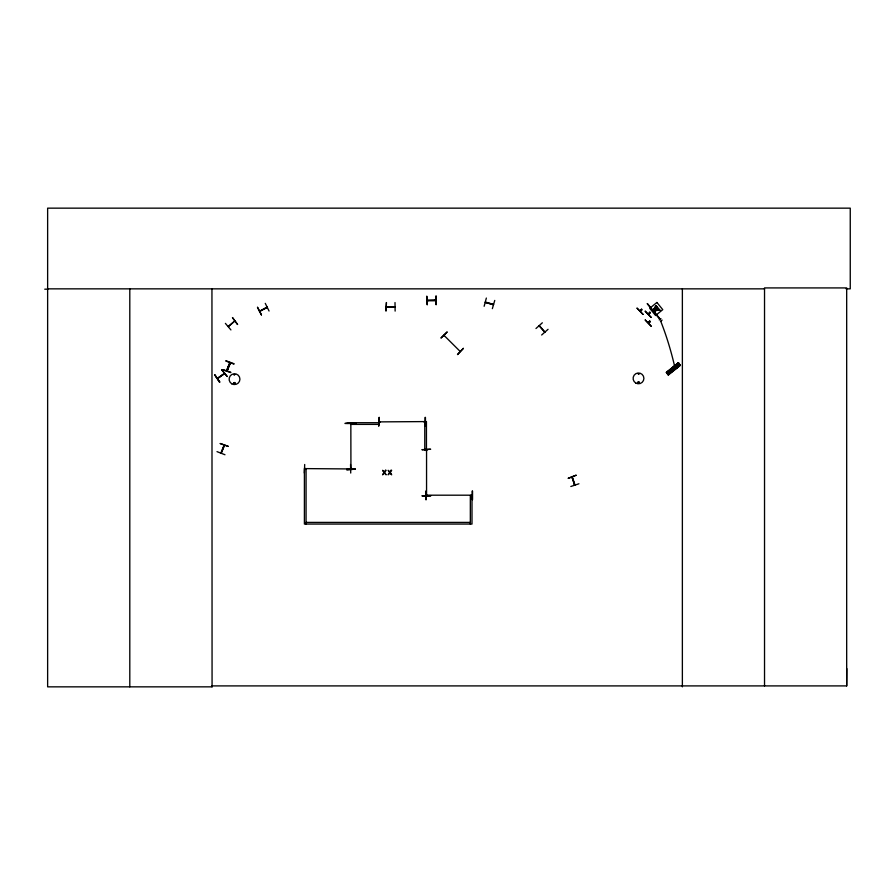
<?xml version="1.0" encoding="UTF-8"?>
<svg xmlns="http://www.w3.org/2000/svg" width="895" height="895" viewBox="0 0 895 895"><rect width="100%" height="100%" fill="white"/><g stroke="black" fill="none" stroke-linecap="round" stroke-linejoin="round"><path stroke-width="1.34" d="M846.066 288.85L850.25 288.85L850.25 208.155L47.636 208.155L47.636 686.845L212.07 686.845L211.958 685.906L846.681 685.906L846.804 668.599M228.18 326.44L234.714 321.059L228.404 326.686M259.427 310.979L260.523 310.856M217.507 378.54L224.511 373.629M656.673 309.67L656.751 308.831L655.923 308.753L655.834 309.592L653.618 309.323L656.113 305.609L659.794 310.117L653.618 309.323L656.751 308.831M350.84 423.592L350.929 469.215L350.929 468.353M351.299 469.125L351.254 468.376M426.255 449.749L426.221 450.677L426.613 449.805M234.054 374.714L234.926 374.479L234.154 374.927M233.752 383.149C236.448 380.61 233.987 386.271 233.975 382.612M233.942 383.149C235.474 381.393 234.792 384.884 234.031 383.284M638.907 374.054L638.046 373.819L638.974 373.942M574.635 485.224L572.017 477.08L574.702 485.101M575.037 485.056L574.333 484.307M229.97 362.844L227.196 370.675C236.593 349.218 222.866 377.724 227.543 369.747M229.724 363.683L229.668 362.71L226.659 370.429M230.004 362.934L226.994 370.653L230.071 362.755M539.137 325.869L544.719 332.235M220.908 452.993L224.074 445.151M426.591 450.577L426.255 449.838L426.602 450.521M259.74 311.203L267.057 307.511M675.043 368.091C673.432 370.06 673.913 365.82 675.043 368.091A161.078 70.336 81.7 0 0 660.723 321.227M484.139 306.303L486.354 298.046M492.362 308.641L494.756 300.429M544.954 331.989L539.305 325.601M234.009 363.739L225.999 360.763M220.248 443.607L228.337 446.404L220.293 443.495M221.143 453.194L224.332 445.386M221.289 453.094L224.444 445.296M224.969 454.738L217.004 451.639M444.356 335.099L444.367 335.636M639.22 382.791C638.605 379.547 636.882 384.291 639.041 382.926M217.328 378.305L224.332 373.528M304.781 468.924L305.553 468.532M427.239 300.25L428.101 300.541M434.847 300.205C439.714 299.892 423.357 300.362 428.168 300.608M380.151 421.836L379.234 421.881L379.983 421.881M425.002 421.836L424.051 421.847M472.068 495.528L470.334 495.55L470.334 524.056M386.461 306.683L387.468 307.075M575.004 484.978L572.297 476.979M435.686 300.53C417.54 300.463 432.195 300.664 435.026 300.541M305.62 468.946L304.826 468.555L305.732 468.622M350.46 468.946L304.401 468.6L304.401 524.056L471.989 524.056L472.001 495.561M471.229 495.494L472.001 495.192L426.378 495.192L427.072 495.573M395.019 307.075L386.64 306.638M394.896 307.007L386.461 306.974M485.347 302.04L493.57 304.378M447.097 332.123L440.944 338.075L446.974 332M460.187 351.466L444.054 335.401M463.375 348.401L457.479 354.599L463.341 348.356M640.294 310.431L641.558 309.167L642.14 309.759L640.887 311.012L640.294 310.431L641.558 309.245M649.703 312.221L648.45 313.474L649.032 314.067L650.296 312.803L649.703 312.221L650.206 312.803M648.528 322.267L649.703 321.092M649.032 322.771L650.206 321.596L649.703 321.003L648.45 322.267L649.032 322.86L650.296 321.596M535.971 328.521L542.336 322.793M548.042 329.326L541.654 334.998M230.921 329.919L225.395 323.386M237.522 324.471L232.454 317.568L237.567 324.438M657.355 307.119L655.968 308.249L657.176 309.726L659.794 310.117L657.769 309.267M657.176 309.726L653.999 309.782L656.113 305.609L653.999 309.782L655.52 311.068L658.552 308.596M659.268 319.962L660.924 318.609M660.476 321.428L662.132 320.074M678.354 362.766L666.283 372.409L668.341 374.983L680.424 365.339L678.354 362.766L666.406 372.566M666.518 372.712L678.488 362.945M666.63 372.857L678.701 363.202M666.674 372.902L678.824 363.359M666.865 373.137L678.857 363.404M666.909 373.193L678.969 363.549M667.043 373.349L667.592 374.032M667.726 374.211L679.797 364.556M667.883 374.39L679.931 364.724M667.994 374.535L680.032 364.847M668.073 374.636L680.155 365.003M668.207 374.804L680.267 365.138M638.213 381.874C637.721 384.156 639.802 381.594 638.504 381.863M217.675 378.473L224.455 373.551M221.781 369.915L227.229 376.526L221.87 369.848M493.492 304.669L485.269 302.376L493.29 304.703M257.547 307.309L261.441 314.917M267.046 307.086L266.33 307.779M267.225 307.433L259.606 311.27M269.059 311.024L265.267 303.36M259.763 311.247L266.867 307.13M576.067 475.256L568.101 478.389L576.056 475.223M572.241 477.952L572.017 477.192M570.809 486.5L578.92 483.781M471.195 495.136L471.978 495.159M427.273 304.68L426.781 296.122L427.15 304.68M436.301 304.624L436.201 296.066M425.449 417.406L425.461 425.964M424.778 421.579L424.778 450.095L426.445 450.095L426.445 421.579L379.379 421.881M351.69 422.943C328.387 424.096 375.072 423.022 346.801 423.38M422.127 449.659L430.674 449.245L422.127 449.771M304.692 464.494L304.367 473.052M350.549 464.494L350.728 473.052M305.642 468.913L304.96 468.969M346.801 469.304L355.36 469.304M472.538 491.064L472.549 499.611M422.127 495.696L430.685 495.64M422.138 496.043L430.685 495.953M44.75 289.186L47.636 289.175M47.636 288.85L764.531 288.85M395.008 302.555L395.131 311.102M386.55 306.683L395.008 306.683M306.068 522.4L470.334 522.4M653.618 309.323L659.794 310.117M424.174 421.881L425.002 421.545M394.829 306.638L394.024 307.075M225.887 361.054L233.886 364.075M230.798 372.242L222.654 369.613L230.664 372.6M426.557 449.749L426.557 495.461L426.579 494.711M667.357 373.428L667.927 373.125M656.986 307.421L658.183 308.898M656.527 310.252L655.33 308.775L654.312 309.603L655.52 311.068M652.958 310.006L655.062 312.59M647.409 303.573L660.286 319.123M647.23 303.729L659.906 319.437M677.269 363.918L679.048 366.156M676.452 364.578L678.231 366.805M675.222 365.552L677 367.778M674.136 366.424L675.915 368.65M672.906 367.397L674.685 369.624M667.648 371.593L669.438 373.83M667.01 371.503L669.382 374.479M214.834 375.016L219.857 381.941M257.491 307.332L261.429 314.928M472.18 491.064L472.236 499.611M435.887 296.066L435.943 304.624M426.143 491.064L426.3 499.611M425.091 417.417L425.147 425.964M846.681 685.906L846.681 287.921L764.531 287.921L764.531 685.906M682.37 288.85L682.37 686.845M306.068 468.6L306.068 524.056M211.947 288.85L212.07 686.845M129.797 288.85L129.797 686.845M385.465 470.3L384.369 472.068L382.601 470.3L384 472.549L382.568 474.82L384.335 473.007L386.125 474.82L384.705 472.526L386.125 470.3L385.465 470.3M391.014 470.3L389.918 472.068L388.161 470.3L389.549 472.549L388.117 474.82L389.884 473.007L391.674 474.82L390.254 472.526L391.674 470.3L391.014 470.3M637.083 308.182L643.002 314.358L637.083 308.182M645.239 311.225L651.157 317.401L645.239 311.225M645.239 320.018L651.157 326.194L645.239 320.018M656.908 302.465L649.725 308.327L655.576 315.499L662.759 309.648L656.908 302.465M214.889 374.983L219.566 382.154L214.889 374.983M379.178 417.417L378.753 425.975L379.178 417.417M355.36 469.193L346.801 469.718L355.36 469.193M426.266 491.064L425.886 499.623L426.266 491.064M386.461 302.555L385.98 311.102L386.394 302.555M379.1 422.72L350.594 422.72L350.594 424.387L379.1 424.387L379.1 422.72M635.797 383.06A5.415 5.415 0 0 0 643.908 378.384A5.415 5.415 0 0 0 635.797 373.696A5.415 5.415 0 0 0 635.797 383.06M231.816 383.843A5.415 5.415 0 0 0 239.927 379.156A5.415 5.415 0 0 0 231.816 374.468A5.415 5.415 0 0 0 231.816 383.843"/></g></svg>
